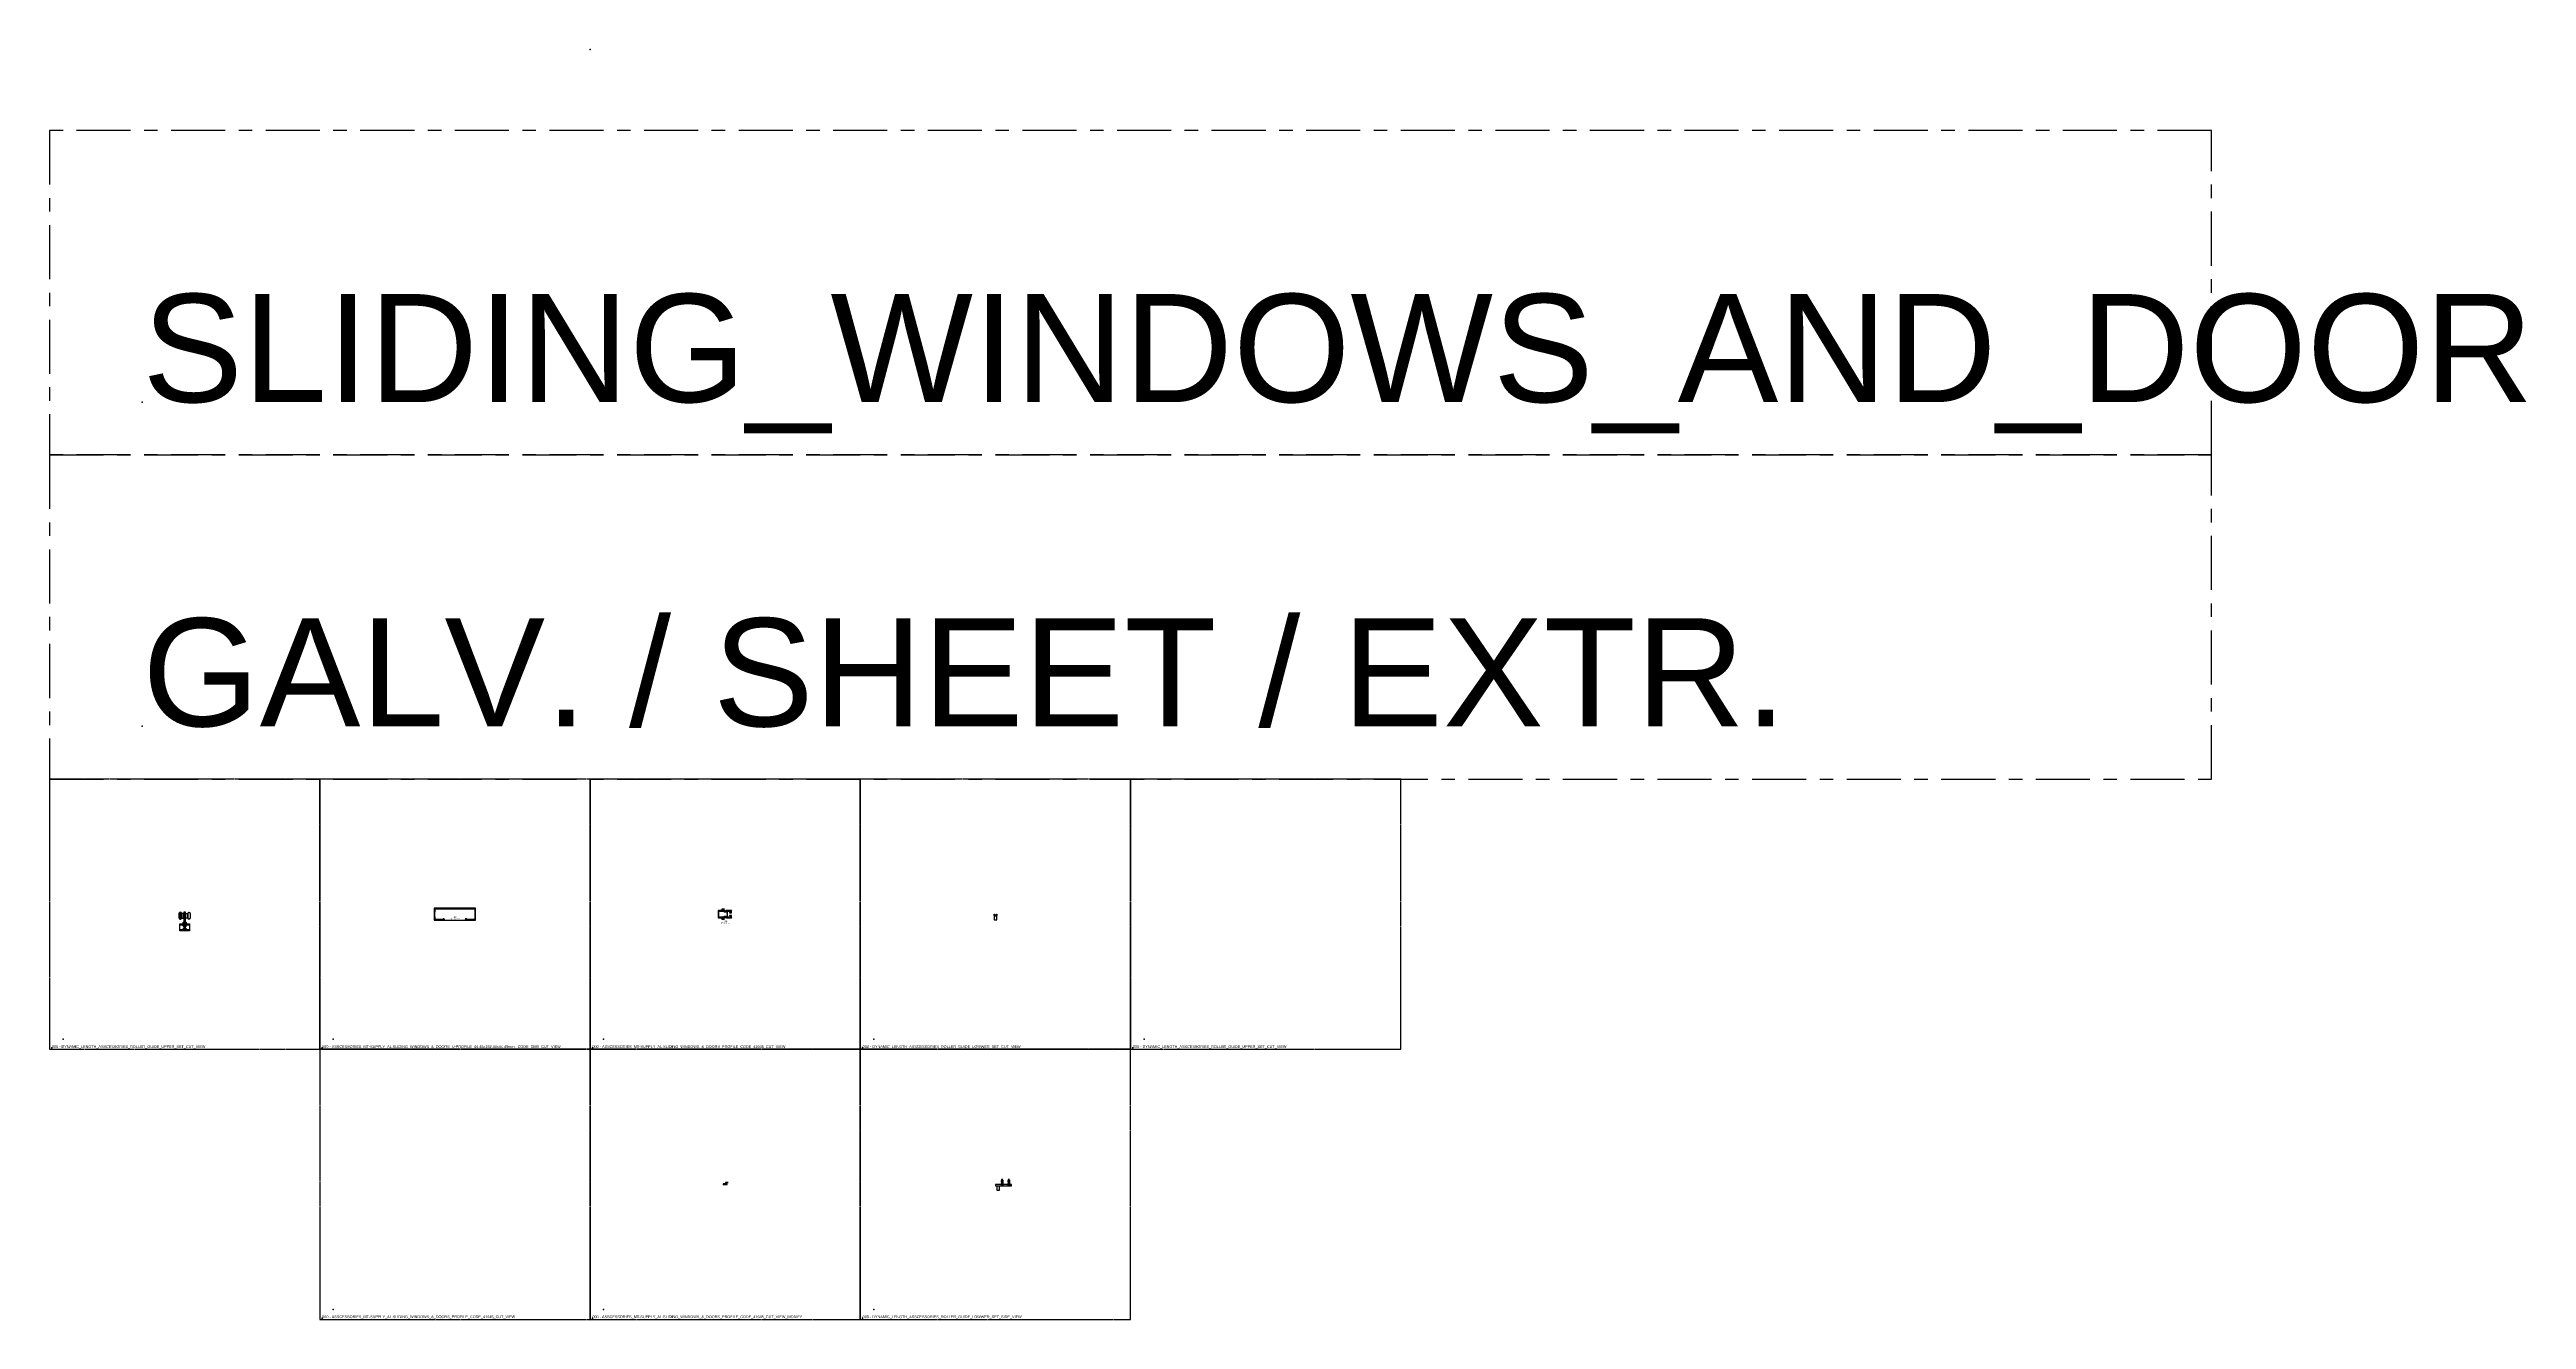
# Model space of a CAD drawing. Header units: millimetres. Extents: x -244126 to 368105, y -173968 to 259060.
# Drawn here: x 28461 to 37626, y 46995 to 51695 of the extents above; entities that cross this region are included whole.
import ezdxf

# ---------------------------------------------------------------- set-up
doc = ezdxf.new("R2010")
doc.units = ezdxf.units.MM
doc.header["$MEASUREMENT"] = 0
doc.linetypes.add('005_GG_TA_LINE', pattern=[13.75, 5, -1.25, 1.25, -1.25, 5])
doc.linetypes.add('HIDDEN', pattern=[9.525, 6.35, -3.175])
for name, color, linetype in [('000 - H A T C H', 8, 'Continuous'), ('000 - H I D D E N', 7, 'Continuous'), ('000 - L I N E 0.1', 1, 'Continuous'), ('000 - WIPEOUT', 250, 'Continuous'), ('001 - ASCESSORIES', 1, 'Continuous'), ('A04_TUBE SERIES', 7, 'Continuous'), ('T', 2, 'Continuous')]:
    doc.layers.add(name, color=color, linetype=linetype)
doc.layers.add('TEXT', color=12, linetype='Continuous', lineweight=30)
doc.styles.add('Cetury Gothic', font='GOTHIC.TTF')
doc.styles.get("Standard").update_dxf_attribs({"font": 'arial.ttf'})
doc.styles.add('style13', font='GIL_____.TTF', dxfattribs={"width": 0.7, "height": 2})

# ---------------------------------------------------------------- blocks, each defined once
blk = doc.blocks.new('*U1759')
at = {"color": 0, "linetype": '005_GG_TA_LINE'}
blk.add_lwpolyline([(0, 0), (1000, 0), (1000, 1000), (0, 1000)], close=True, dxfattribs=at)
for p in [(8.6, 4.9), (50, 37.5)]:
    blk.add_point(p, dxfattribs=at)
blk.add_attdef('NAMEBLK', (8.6, 4.9), '', height=10, dxfattribs=at)
blk = doc.blocks.new('000 - ASSCESSORIES_MT-SUPPLY_AL.SLIDING_WINDOWS_&_DOORS_U-PROFILE_44.45x152.40x44.45mm._CODE_3890_CUT_VIEW')
at = {"layer": '000 - H A T C H', "linetype": 'ByBlock'}
h = blk.add_hatch(dxfattribs=at)
h.set_pattern_fill('ANSI32', color=256, scale=5, style=0)
h.set_pattern_definition([(45, (-53349.1975, -21290.9474), (-1.325825215, 1.325825215), []), (45, (-53348.3136, -21290.9474), (-1.325825215, 1.325825215), [])])
h.paths.add_polyline_path([(12.2, 19.725), (12.7, 20.225), (50.8, 20.225), (51.3, 19.725), (72.7, 19.725, -0.41421356), (73.7, 18.725), (73.7, 10.025), (74.2, 9.525), (74.2, -9.525), (73.7, -10.025), (73.7, -19.225, -0.41421356), (73.2, -19.725), (64, -19.725), (63.5, -20.225), (44.1, -20.225, -0.41421356), (43.6, -19.725), (43.6, -18.225, 0.41421356), (43.1, -17.725), (41.3, -17.725), (40.8, -18.225), (40.3, -17.725), (39.4, -17.725, 1), (39.4, -19.725), (41.3, -19.725, -0.41421356), (41.6, -20.025), (41.6, -21.925, 0.41421356), (41.9, -22.225), (75.9, -22.225, 0.41421356), (76.2, -21.925), (76.2, 21.925, 0.41421356), (75.9, 22.225), (0, 22.225), (-75.9, 22.225, 0.41421356), (-76.2, 21.925), (-76.2, -21.925, 0.41421356), (-75.9, -22.225), (-41.9, -22.225, 0.41421356), (-41.6, -21.925), (-41.6, -20.025, -0.41421356), (-41.3, -19.725), (-39.4, -19.725, 1), (-39.4, -17.725), (-40.3, -17.725), (-40.8, -18.225), (-41.3, -17.725), (-43.1, -17.725, 0.41421356), (-43.6, -18.225), (-43.6, -19.725, -0.41421356), (-44.1, -20.225), (-63.5, -20.225), (-64, -19.725), (-73.2, -19.725, -0.41421356), (-73.7, -19.225), (-73.7, -10.025), (-74.2, -9.525), (-74.2, 9.525), (-73.7, 10.025), (-73.7, 18.725, -0.41421356), (-72.7, 19.725), (-51.3, 19.725), (-50.8, 20.225), (-12.7, 20.225), (-12.2, 19.725), (0, 19.725)])
at = {"color": 250}
blk.add_lwpolyline([(-76.2, -22.225), (76.2, -22.225), (76.2, 22.225), (-76.2, 22.225)], close=True, dxfattribs=at)
at = {"layer": '001 - ASCESSORIES', "color": 0, "linetype": 'ByBlock'}
blk.add_lwpolyline([(41.8, -17.725), (41.3, -17.725), (40.8, -18.225), (40.3, -17.725), (39.4, -17.725, 1), (39.4, -19.725), (41.3, -19.725, -0.41421356), (41.6, -20.025), (41.6, -21.925, 0.41421356), (41.9, -22.225), (75.9, -22.225, 0.41421356), (76.2, -21.925), (76.2, 21.925, 0.41421356), (75.9, 22.225), (0, 22.225), (-75.9, 22.225, 0.41421356), (-76.2, 21.925), (-76.2, -21.925, 0.41421356), (-75.9, -22.225), (-41.9, -22.225, 0.41421356), (-41.6, -21.925), (-41.6, -20.025, -0.41421356), (-41.3, -19.725), (-39.4, -19.725, 1), (-39.4, -17.725), (-40.3, -17.725), (-40.8, -18.225), (-41.3, -17.725), (-43.1, -17.725, 0.41421356), (-43.6, -18.225), (-43.6, -19.725, -0.41421356), (-44.1, -20.225), (-63.5, -20.225), (-64, -19.725), (-73.2, -19.725, -0.41421356), (-73.7, -19.225), (-73.7, -10.025), (-74.2, -9.525), (-74.2, 9.525), (-73.7, 10.025), (-73.7, 18.725, -0.41421356), (-72.7, 19.725), (-51.3, 19.725), (-50.8, 20.225), (-12.7, 20.225), (-12.2, 19.725), (0, 19.725), (12.2, 19.725), (12.7, 20.225), (50.8, 20.225), (51.3, 19.725), (72.7, 19.725, -0.41421356), (73.7, 18.725), (73.7, 10.025), (74.2, 9.525), (74.2, -9.525), (73.7, -10.025), (73.7, -19.225, -0.41421356), (73.2, -19.725), (64, -19.725), (63.5, -20.225), (44.1, -20.225, -0.41421356), (43.6, -19.725), (43.6, -18.225, 0.41421356), (43.1, -17.725), (41.3, -17.725)], format="xyb", dxfattribs=at)
at = {"layer": 'T', "style": 'style13', "width": 0.7}
blk.add_text('WT : 1.878 Kg./m.', height=4, dxfattribs=at).set_placement((-15.487, -18.992))
at = {"layer": 'T', "insert": (-4.824, -8.599), "char_height": 4, "width": 23.84124, "attachment_point": 1, "style": 'style13'}
blk.add_mtext('3890', dxfattribs=at)
blk = doc.blocks.new('000 - ASSCESSORIES_MT-SUPPLY_AL.SLIDING_WINDOWS_&_DOORS_PROFILE_CODE_41645_CUT_VIEW')
at = {"layer": '000 - H A T C H'}
h = blk.add_hatch(dxfattribs=at)
h.set_pattern_fill('ANSI32', color=256, scale=3, style=0)
h.set_pattern_definition([(45, (-54273.3902, -22199.1822), (-0.795495129, 0.795495129), []), (45, (-54272.8598, -22199.1822), (-0.795495129, 0.795495129), [])])
edge = h.paths.add_edge_path(flags=16)
edge.add_arc((-4, -9.7), 0.5, 450, 540, ccw=False)
edge.add_line((-4, -9.2), (4, -9.2))
edge.add_arc((4, -9.7), 0.5, 360, 450, ccw=False)
edge.add_line((4.5, -9.7), (4.5, -11))
edge.add_arc((5, -11), 0.5, 540, 630)
edge.add_line((5, -11.5), (6.5, -11.5))
edge.add_arc((6.5, -11), 0.5, 270, 360)
edge.add_line((7, -11), (7, 11))
edge.add_arc((6.5, 11), 0.5, 360, 450)
edge.add_line((6.5, 11.5), (5, 11.5))
edge.add_arc((5, 11), 0.5, 450, 540)
edge.add_line((4.5, 11), (4.5, 9.7))
edge.add_arc((4, 9.7), 0.5, 270, 360, ccw=False)
edge.add_line((4, 9.2), (-4, 9.2))
edge.add_arc((-4, 9.7), 0.5, 180, 270, ccw=False)
edge.add_line((-4.5, 9.7), (-4.5, 11))
edge.add_arc((-5, 11), 0.5, 360, 450)
edge.add_line((-5, 11.5), (-23.4, 11.5))
edge.add_arc((-23.4, 11), 0.5, 450, 540)
edge.add_line((-23.9, 11), (-23.9, -11))
edge.add_arc((-23.4, -11), 0.5, 540, 630)
edge.add_line((-23.4, -11.5), (-5, -11.5))
edge.add_arc((-5, -11), 0.5, 270, 360)
edge.add_line((-4.5, -11), (-4.5, -9.7))
edge = h.paths.add_edge_path()
edge.add_arc((-2.1, -12.5), 0.5, 270, 450, ccw=False)
edge.add_line((-2.1, -13), (-9.4, -13))
edge.add_arc((-9.4, -14.2), 1.2, 450, 540)
edge.add_line((-10.6, -14.2), (-10.6, -17.2))
edge.add_arc((-10.3, -17.2), 0.3, 540, 630)
edge.add_line((-10.3, -17.5), (-9.4, -17.5))
edge.add_arc((-9.4, -17.2), 0.3, 270, 375)
edge.add_line((-9.1, -17.1), (-9.2, -16.9))
edge.add_arc((-8.9, -16.8), 0.3, 75, 195.44741, ccw=False)
edge.add_line((-8.8, -16.5), (-2.8, -18.1))
edge.add_arc((-2.9, -18.4), 0.3, 334.287, 435, ccw=False)
edge.add_arc((-3.3, -18.2), 0.8, 270, 334.287, ccw=False)
edge.add_line((-3.3, -19), (-11.4, -19))
edge.add_arc((-11.4, -18), 1, 180, 270, ccw=False)
edge.add_line((-12.4, -18), (-12.4, -14.2))
edge.add_arc((-13.6, -14.2), 1.2, 360, 450)
edge.add_line((-13.6, -13), (-24.9, -13))
edge.add_arc((-24.9, -12.5), 0.5, 180, 270, ccw=False)
edge.add_line((-25.4, -12.5), (-25.4, 12.5))
edge.add_arc((-24.9, 12.5), 0.5, 90, 180, ccw=False)
edge.add_line((-24.9, 13), (-13.6, 13))
edge.add_arc((-13.6, 14.2), 1.2, 270, 360)
edge.add_line((-12.4, 14.2), (-12.4, 18))
edge.add_arc((-11.4, 18), 1, 450, 540, ccw=False)
edge.add_line((-11.4, 19), (-3.3, 19))
edge.add_arc((-3.3, 18.2), 0.8, 385.713, 450, ccw=False)
edge.add_arc((-2.9, 18.4), 0.3, 285, 385.713, ccw=False)
edge.add_line((-2.8, 18.1), (-8.8, 16.5))
edge.add_arc((-8.9, 16.8), 0.3, 164.55259, 285, ccw=False)
edge.add_line((-9.2, 16.9), (-9.1, 17.1))
edge.add_arc((-9.4, 17.2), 0.3, 345, 450)
edge.add_line((-9.4, 17.5), (-10.3, 17.5))
edge.add_arc((-10.3, 17.2), 0.3, 450, 540)
edge.add_line((-10.6, 17.2), (-10.6, 14.2))
edge.add_arc((-9.4, 14.2), 1.2, 180, 270)
edge.add_line((-9.4, 13), (-2.1, 13))
edge.add_arc((-2.1, 12.5), 0.5, 270, 450, ccw=False)
edge.add_line((-2.1, 12), (-2.7, 12))
edge.add_arc((-2.7, 11.7), 0.3, 450, 540)
edge.add_line((-3, 11.7), (-3, 11))
edge.add_arc((-2.7, 11), 0.3, 540, 630)
edge.add_line((-2.7, 10.7), (2.7, 10.7))
edge.add_arc((2.7, 11), 0.3, 270, 360)
edge.add_line((3, 11), (3, 11.7))
edge.add_arc((2.7, 11.7), 0.3, 360, 450)
edge.add_line((2.7, 12), (2.1, 12))
edge.add_arc((2.1, 12.5), 0.5, 90, 270, ccw=False)
edge.add_line((2.1, 13), (23.7, 13))
edge.add_arc((23.7, 12), 1, 385.37693, 450, ccw=False)
edge.add_arc((24.3, 12.3), 0.3, 270, 385.37693, ccw=False)
edge.add_line((24.3, 12), (23.6, 12))
edge.add_line((23.6, 12), (23.6, 5.2))
edge.add_arc((23.1, 5.2), 0.5, 270, 360, ccw=False)
edge.add_line((23.1, 4.8), (22.1, 4.8))
edge.add_line((22.1, 4.8), (22.1, 5.2))
edge.add_line((22.1, 5.2), (21.6, 4.8))
edge.add_line((21.6, 4.8), (20.6, 4.8))
edge.add_line((20.6, 4.8), (20.6, 5.2))
edge.add_line((20.6, 5.2), (20.1, 4.8))
edge.add_line((20.1, 4.8), (19.1, 4.8))
edge.add_line((19.1, 4.8), (19.1, 5.2))
edge.add_line((19.1, 5.2), (18.6, 4.8))
edge.add_line((18.6, 4.8), (16.6, 4.8))
edge.add_arc((16.6, 5.5), 0.75, 90, 270, ccw=False)
edge.add_line((16.6, 6.2), (21.6, 6.2))
edge.add_arc((21.6, 6.8), 0.5, 270, 360)
edge.add_line((22.1, 6.8), (22.1, 11))
edge.add_arc((21.6, 11), 0.5, 360, 450)
edge.add_line((21.6, 11.5), (9, 11.5))
edge.add_arc((9, 11), 0.5, 450, 540)
edge.add_line((8.5, 11), (8.5, -11))
edge.add_arc((9, -11), 0.5, 540, 630)
edge.add_line((9, -11.5), (21.6, -11.5))
edge.add_arc((21.6, -11), 0.5, 270, 360)
edge.add_line((22.1, -11), (22.1, -6.8))
edge.add_arc((21.6, -6.8), 0.5, 360, 450)
edge.add_line((21.6, -6.2), (16.6, -6.2))
edge.add_arc((16.6, -5.5), 0.75, 90, 270, ccw=False)
edge.add_line((16.6, -4.8), (18.6, -4.8))
edge.add_line((18.6, -4.8), (19.1, -5.2))
edge.add_line((19.1, -5.2), (19.1, -4.8))
edge.add_line((19.1, -4.8), (20.1, -4.8))
edge.add_line((20.1, -4.8), (20.6, -5.2))
edge.add_line((20.6, -5.2), (20.6, -4.8))
edge.add_line((20.6, -4.8), (21.6, -4.8))
edge.add_line((21.6, -4.8), (22.1, -5.2))
edge.add_line((22.1, -5.2), (22.1, -4.8))
edge.add_line((22.1, -4.8), (23.1, -4.8))
edge.add_arc((23.1, -5.2), 0.5, 360, 450, ccw=False)
edge.add_line((23.6, -5.2), (23.6, -12))
edge.add_line((23.6, -12), (24.3, -12))
edge.add_arc((24.3, -12.3), 0.3, 334.62307, 450, ccw=False)
edge.add_arc((23.7, -12), 1, 270, 334.62307, ccw=False)
edge.add_line((23.7, -13), (2.1, -13))
edge.add_arc((2.1, -12.5), 0.5, 90, 270, ccw=False)
edge.add_line((2.1, -12), (2.7, -12))
edge.add_arc((2.7, -11.7), 0.3, 270, 360)
edge.add_line((3, -11.7), (3, -11))
edge.add_arc((2.7, -11), 0.3, 360, 450)
edge.add_line((2.7, -10.7), (-2.7, -10.7))
edge.add_arc((-2.7, -11), 0.3, 450, 540)
edge.add_line((-3, -11), (-3, -11.7))
edge.add_arc((-2.7, -11.7), 0.3, 540, 630)
edge.add_line((-2.7, -12), (-2.1, -12))
at = {"layer": '001 - ASCESSORIES'}
for points in [[(-12.4, -14.2), (-12.4, -18, 0.414214), (-11.4, -19), (-3.3, -19, 0.288101), (-2.6, -18.5, 0.470101), (-2.8, -18.1), (-8.8, -16.5, 0.579956), (-9.2, -16.9), (-9.1, -17.1, -0.493145), (-9.4, -17.5), (-10.3, -17.5, -0.414214), (-10.6, -17.2), (-10.6, -14.2, -0.414214), (-9.4, -13), (-2.1, -13, 1), (-2.1, -12), (-2.7, -12, -0.414214), (-3, -11.7), (-3, -11, -0.414214), (-2.7, -10.7), (2.7, -10.7, -0.414214), (3, -11), (3, -11.7, -0.414214), (2.7, -12), (2.1, -12, 1), (2.1, -13), (23.7, -13, 0.28969), (24.6, -12.4, 0.55076), (24.3, -12), (23.6, -12), (23.6, -5.2, 0.414214), (23.1, -4.8), (22.1, -4.8), (22.1, -5.2), (21.6, -4.8), (20.6, -4.8), (20.6, -5.2), (20.1, -4.8), (19.1, -4.8), (19.1, -5.2), (18.6, -4.8), (16.6, -4.8, 1), (16.6, -6.2), (21.6, -6.2, -0.414214), (22.1, -6.8), (22.1, -11, -0.414214), (21.6, -11.5), (9, -11.5, -0.414214), (8.5, -11), (8.5, 11, -0.414214), (9, 11.5), (21.6, 11.5, -0.414214), (22.1, 11), (22.1, 6.8, -0.414214), (21.6, 6.2), (16.6, 6.2, 1), (16.6, 4.8), (18.6, 4.8), (19.1, 5.2), (19.1, 4.8), (20.1, 4.8), (20.6, 5.2), (20.6, 4.8), (21.6, 4.8), (22.1, 5.2), (22.1, 4.8), (23.1, 4.8, 0.414214), (23.6, 5.2), (23.6, 12), (24.3, 12, 0.55076), (24.6, 12.4, 0.28969), (23.7, 13), (2.1, 13, 1), (2.1, 12), (2.7, 12, -0.414214), (3, 11.7), (3, 11, -0.414214), (2.7, 10.7), (-2.7, 10.7, -0.414214), (-3, 11), (-3, 11.7, -0.414214), (-2.7, 12), (-2.1, 12, 1), (-2.1, 13), (-9.4, 13, -0.414214), (-10.6, 14.2), (-10.6, 17.2, -0.414214), (-10.3, 17.5), (-9.4, 17.5, -0.493145), (-9.1, 17.1), (-9.2, 16.9, 0.579956), (-8.8, 16.5), (-2.8, 18.1, 0.470101), (-2.6, 18.5, 0.288101), (-3.3, 19), (-11.4, 19, 0.414214), (-12.4, 18), (-12.4, 14.2, -0.414214), (-13.6, 13), (-24.9, 13, 0.414214), (-25.4, 12.5), (-25.4, -12.5, 0.414214), (-24.9, -13), (-13.6, -13, -0.414214)], [(-23.9, -11), (-23.9, 11, -0.414214), (-23.4, 11.5), (-5, 11.5, -0.414214), (-4.5, 11), (-4.5, 9.7, 0.414214), (-4, 9.2), (4, 9.2, 0.414214), (4.5, 9.7), (4.5, 11, -0.414214), (5, 11.5), (6.5, 11.5, -0.414214), (7, 11), (7, -11, -0.414214), (6.5, -11.5), (5, -11.5, -0.414214), (4.5, -11), (4.5, -9.7, 0.414214), (4, -9.2), (-4, -9.2, 0.414214), (-4.5, -9.7), (-4.5, -11, -0.414214), (-5, -11.5), (-23.4, -11.5, -0.414214)]]:
    blk.add_lwpolyline(points, format="xyb", close=True, dxfattribs=at)
at = {"layer": 'TEXT', "style": 'style13', "width": 0.7}
blk.add_text('WT : 0.877 Kg./m.', height=4, dxfattribs=at).set_placement((-15.3, -34.6))
at = {"layer": 'TEXT', "insert": (-4.9, -24.1), "char_height": 4, "width": 23.841, "attachment_point": 1, "style": 'style13'}
blk.add_mtext('41645', dxfattribs=at)
blk = doc.blocks.new('000 - ASSCESSORIES_MT-SUPPLY_AL.SLIDING_WINDOWS_&_DOORS_PROFILE_CODE_41645_CUT_VIEW_MODIFY')
at = {"layer": '000 - H A T C H'}
h = blk.add_hatch(dxfattribs=at)
h.set_pattern_fill('ANSI32', color=8, scale=3)
h.set_pattern_definition([(45, (-54594.4816, -22261.1022), (-0.795495129, 0.795495129), []), (45, (-54593.9513, -22261.1022), (-0.795495129, 0.795495129), [])])
edge = h.paths.add_edge_path()
edge.add_line((-7.9, 1.5), (-7.9, 0))
edge.add_line((-7.9, 0), (7.9, 0))
edge.add_line((7.9, 0), (7.9, 1.5))
edge.add_line((7.9, 1.5), (4.1, 1.5))
edge.add_arc((4.1, 2.7), 1.2, 180, 270, ccw=False)
edge.add_line((2.9, 2.7), (2.9, 5.7))
edge.add_arc((3.2, 5.7), 0.3, 90, 180, ccw=False)
edge.add_line((3.2, 6), (4, 6))
edge.add_arc((4, 5.7), 0.3, -15, 90, ccw=False)
edge.add_line((4.3, 5.6), (4.3, 5.4))
edge.add_arc((4.6, 5.3), 0.3, 164.55259, 285)
edge.add_line((4.6, 5), (10.6, 6.6))
edge.add_arc((10.6, 6.9), 0.3, 285, 385.713)
edge.add_arc((10.1, 6.7), 0.8, 25.713, 90)
edge.add_line((10.1, 7.5), (2.1, 7.5))
edge.add_arc((2.1, 6.5), 1, 90, 180)
edge.add_line((1.1, 6.5), (1.1, 2.7))
edge.add_arc((-0.1, 2.7), 1.2, -90, 0, ccw=False)
edge.add_line((-0.1, 1.5), (-7.9, 1.5))
at = {"layer": '001 - ASCESSORIES', "color": 0}
blk.add_lwpolyline([(-7.9, 1.5), (-7.9, 0), (7.9, 0), (7.9, 1.5), (4.1, 1.5, -0.414214), (2.9, 2.7), (2.9, 5.7, -0.414214), (3.2, 6), (4, 6, -0.493145), (4.3, 5.6), (4.3, 5.4, 0.579956), (4.6, 5), (10.6, 6.6, 0.470101), (10.8, 7, 0.288101), (10.1, 7.5), (2.1, 7.5, 0.414214), (1.1, 6.5), (1.1, 2.7, -0.414214), (-0.1, 1.5)], format="xyb", close=True, dxfattribs=at)
blk = doc.blocks.new('000 - DYNAMIC_LENGTH_ASSCESSORIES_ROLLER_GUIDE_LOWWER_SET_CUT_VIEW')
at = {"layer": '000 - H A T C H'}
h = blk.add_hatch(dxfattribs=at)
h.set_pattern_fill('ANSI32', color=8)
h.set_pattern_definition([(45, (-24334.9686, 515.3569), (-0.265165043, 0.265165043), []), (45, (-24334.7918, 515.3569), (-0.265165043, 0.265165043), [])])
edge = h.paths.add_edge_path()
edge.add_line((5, 0), (5, -4))
edge.add_arc((4, -4), 1, -90, 0, ccw=False)
edge.add_line((4, -5), (-4, -5))
edge.add_arc((-4, -4), 1, 180, 270, ccw=False)
edge.add_line((-5, -4), (-5, 0))
edge.add_line((-5, 0), (-4, 0))
edge.add_line((-4, 0), (-4, -3))
edge.add_arc((-3, -3), 1, 180, 270)
edge.add_line((-3, -4), (3, -4))
edge.add_arc((3, -3), 1, 270, 360)
edge.add_line((4, -3), (4, 0))
edge.add_line((4, 0), (5, 0))
at = {"color": 0}
for points in [[(-5, -6), (5, -6), (5, -5), (-5, -5)], [(-5, -21), (5, -21), (5, -6), (-5, -6)]]:
    blk.add_lwpolyline(points, close=True, dxfattribs=at)
at = {"layer": '001 - ASCESSORIES', "color": 0}
blk.add_lwpolyline([(5, 0), (5, -4, -0.414214), (4, -5), (-4, -5, -0.414214), (-5, -4), (-5, 0), (-4, 0), (-4, -3, 0.414214), (-3, -4), (3, -4, 0.414214), (4, -3), (4, 0)], format="xyb", close=True, dxfattribs=at)
blk = doc.blocks.new('000 - DYNAMIC_VIEW_ASSCESSORIES_FLAT_HEAD_SELF_DRILLING_SCREW_No.8x19mm._SIDE_VIEW')
at = {"layer": '001 - ASCESSORIES', "color": 0}
for p, q in [((-0.3, -5.4), (-0.3, 5.4)), ((0, 5.4), (-0.3, 5.4)), ((0, -5.4), (0, 5.4)), ((3.1, 2.9), (0, 5.4)), ((1.7, 0.9), (0, 2.3)), ((1.7, 0.9), (0, 0.9)), ((0, -0.9), (0, 0.9)), ((1.7, 0.9), (1.7, -0.9)), ((4.6, 2.4), (3.1, 2.9)), ((3.1, -2.9), (3.1, 2.9)), ((6.1, -2.9), (4.8, 2.9)), ((6.8, 2.3), (5.4, 2.3)), ((8.4, -2.9), (7.1, 2.9)), ((9.1, 2.3), (7.7, 2.3)), ((10.7, -2.9), (9.4, 2.9)), ((11.4, 2.3), (9.9, 2.3)), ((13, -2.9), (11.7, 2.9)), ((13.7, 2.3), (12.2, 2.3)), ((15.3, -2.9), (14, 2.9)), ((16, 2.3), (14.5, 2.3)), ((17.6, -2.9), (16.3, 2.9)), ((18.3, 2.3), (16.8, 2.3)), ((19.8, -2.7), (18.6, 2.9)), ((19.2, 2.1), (20.8, 1.5)), ((22, -1.9), (21.1, 2.1)), ((21.7, 1.2), (24.9, 0)), ((0, -5.4), (-0.3, -5.4)), ((1.7, -0.9), (0, -2.3)), ((1.7, -0.9), (0, -0.9)), ((0, -5.4), (3.1, -2.9)), ((3.1, -2.9), (5.2, -2.3)), ((5.6, -2.3), (5.2, -2.3)), ((7.9, -2.3), (6.4, -2.3)), ((10.2, -2.3), (8.7, -2.3)), ((12.5, -2.3), (11, -2.3)), ((14.8, -2.3), (13.3, -2.3)), ((17.1, -2.3), (15.6, -2.3)), ((18.8, -2.3), (17.9, -2.3)), ((18.8, -2.3), (19.3, -2.1)), ((20.1, -1.8), (21.4, -1.3)), ((22.2, -1), (24.9, 0))]:
    blk.add_line(p, q, dxfattribs=at)
for points in [[(5.6, -2.3), (4.5, 2.3, 0.222712), (4.8, 2.9, -0.168799), (5.4, 2.3), (6.4, -2.3, -0.16927), (6.1, -2.9, 0.183704)], [(7.9, -2.3), (6.8, 2.3, 0.222712), (7.1, 2.9, -0.168799), (7.7, 2.3), (8.7, -2.3, -0.16927), (8.4, -2.9, 0.183704)], [(10.2, -2.3), (9.1, 2.3, 0.222712), (9.4, 2.9, -0.168799), (9.9, 2.3), (11, -2.3, -0.16927), (10.7, -2.9, 0.183704)], [(12.5, -2.3), (11.4, 2.3, 0.222712), (11.7, 2.9, -0.168799), (12.2, 2.3), (13.3, -2.3, -0.16927), (13, -2.9, 0.183704)], [(14.8, -2.3), (13.7, 2.3, 0.222712), (14, 2.9, -0.168799), (14.5, 2.3), (15.6, -2.3, -0.16927), (15.3, -2.9, 0.183704)], [(17.1, -2.3), (16, 2.3, 0.222712), (16.3, 2.9, -0.168799), (16.8, 2.3), (17.9, -2.3, -0.16927), (17.6, -2.9, 0.183704)], [(19.3, -2.1), (18.3, 2.3, 0.222712), (18.6, 2.9, -0.168799), (19.1, 2.3), (20.1, -2.1, -0.16927), (19.8, -2.7, 0.183704)], [(21.4, -1.3), (20.8, 1.5, 0.222712), (21.1, 2.1, -0.168799), (21.6, 1.5), (22.2, -1.3, -0.16927), (22, -1.9, 0.183704)]]:
    blk.add_lwpolyline(points, format="xyb", close=True, dxfattribs=at)
at = {"layer": 'Defpoints', "color": 250, "insert": (12.9, 0), "char_height": 1.149, "width": 68.574, "attachment_point": 2, "rotation": 90, "style": 'Cetury Gothic'}
blk.add_mtext('\\A1;{\\H2.1x;\\C150;\\S3/4;\\H0.47634x; }', dxfattribs=at)
blk = doc.blocks.new('*U4281')
at = {"layer": '001 - ASCESSORIES', "color": 0}
blk.add_blockref('000 - DYNAMIC_VIEW_ASSCESSORIES_FLAT_HEAD_SELF_DRILLING_SCREW_No.8x19mm._SIDE_VIEW', (0, 0), dxfattribs=at)
blk = doc.blocks.new('000 - DYNAMIC_LENGTH_ASSCESSORIES_ROLLER_GUIDE_LOWWER_SET_SIDE_VIEW')
for points in [[(5, -6), (15, -6), (15, -5), (5, -5)], [(5, -21), (15, -21), (15, -6), (5, -6)]]:
    blk.add_lwpolyline(points, close=True)
blk.add_wipeout([(60, 0), (0, 0), (0, -5), (60, -5)]).dxf.layer = '000 - WIPEOUT'
blk.add_lwpolyline([(60, 0), (0, 0), (0, -5), (60, -5)], close=True)
at = {"layer": 'A04_TUBE SERIES', "color": 8, "rotation": 90}
for p in [(25, -5), (50, -5)]:
    blk.add_blockref('*U4281', p, dxfattribs=at)
blk = doc.blocks.new('NUT HEX SS. M6 - SIDE')
blk.add_wipeout([(0.0491, -0.0223), (0.0547, -0.0223), (0.0547, -0.0112), (0.0491, -0.0112)]).dxf.layer = '000 - WIPEOUT'
at = {"layer": '001 - ASCESSORIES', "color": 8, "linetype": 'Continuous'}
for p, q in [((0.0491, -0.0209), (0.0491, -0.0126)), ((0.0547, -0.0209), (0.0547, -0.0126))]:
    blk.add_line(p, q, dxfattribs=at)
at = {"layer": '001 - ASCESSORIES', "color": 0, "linetype": 'Continuous'}
for p, q in [((0.0543, -0.0112), (0.0495, -0.0112)), ((0.0543, -0.014), (0.0495, -0.014)), ((0.0543, -0.0196), (0.0495, -0.0196)), ((0.0543, -0.0223), (0.0495, -0.0223))]:
    blk.add_line(p, q, dxfattribs=at)
for centre, radius, start, end in [((0.0517, -0.0126), 0.00255, 147.13278, 212.86722), ((0.0587, -0.0168), 0.0096, 163.22135, 196.77865), ((0.0517, -0.0209), 0.00255, 147.13278, 212.86722), ((0.0522, -0.0126), 0.00255, 327.13278, 32.86722), ((0.0451, -0.0168), 0.0096, 343.22135, 16.77865), ((0.0522, -0.0209), 0.00255, 327.13278, 32.86722)]:
    blk.add_arc(centre, radius, start, end, dxfattribs=at)
blk = doc.blocks.new('*U4663')
at = {"layer": '000 - L I N E 0.1', "color": 0}
blk.add_blockref('NUT HEX SS. M6 - SIDE', (-0.0491, 0.0168), dxfattribs=at)
at = {"layer": '000 - H I D D E N', "color": 8, "linetype": 'HIDDEN'}
for p, q in [((0.0028, -0.0075), (0.0028, 0.0075)), ((-0.0015, 0), (0.0085, 0))]:
    blk.add_line(p, q, dxfattribs=at)
blk = doc.blocks.new('000 - DYNAMIC_LENGTH_ASSCESSORIES_ROLLER_GUIDE_UPPER_SET_CUT_VIEW')
at = {"layer": '000 - H A T C H'}
h = blk.add_hatch(dxfattribs=at)
h.set_pattern_fill('ANSI36', color=8, scale=5, angle=45)
h.set_pattern_definition([(90, (32, 0), (-0.625, 1.09375), [1.5625, -0.3125, 0, -0.3125])])
edge = h.paths.add_edge_path()
edge.add_arc((-16, -14.2), 4, 270, 360)
edge.add_line((-12, -14.2), (-12, 2.8))
edge.add_arc((-16, 2.8), 4, 0, 90)
edge.add_arc((-16, 2.8), 4, 90, 180)
edge.add_line((-20, 2.8), (-20, -14.2))
edge.add_arc((-16, -14.2), 4, 180, 270)
h = blk.add_hatch(dxfattribs=at)
h.set_pattern_fill('ANSI36', color=8, scale=5, angle=45)
edge = h.paths.add_edge_path()
edge.add_arc((-16, -14.2), 4, 270, 360)
edge.add_line((-12, -14.2), (-12, 2.8))
edge.add_arc((-16, 2.8), 4, 0, 90)
edge.add_arc((-16, 2.8), 4, 90, 180)
edge.add_line((-20, 2.8), (-20, -14.2))
edge.add_arc((-16, -14.2), 4, 180, 270)
at = {"color": 8}
blk.add_line((-18, -39.2), (18, -39.2), dxfattribs=at)
at = {"color": 1}
for points in [[(-3, -54.2), (3, -54.2), (3, 8), (-3, 8)], [(-18, -36.2), (18, -36.2), (18, -58.2), (-18, -58.2)]]:
    blk.add_lwpolyline(points, close=True, dxfattribs=at)
at = {"color": 2}
blk.add_lwpolyline([(-18, -58.2), (18, -58.2), (18, -61.2), (-18, -61.2)], close=True, dxfattribs=at)
at = {"layer": '001 - ASCESSORIES', "color": 0}
for points in [[(-16, -18.2), (-16, -18.2, 0.414214), (-12, -14.2), (-12, 2.8, 0.414214), (-16, 6.8), (-16, 6.8, 0.414214), (-20, 2.8), (-20, -14.2, 0.414214)], [(20, -14.2, -0.414214), (16, -18.2, -0.414214), (12, -14.2), (12, 2.8, -0.414214), (16, 6.8), (16, 6.8, -0.414214), (20, 2.8)]]:
    blk.add_lwpolyline(points, format="xyb", close=True, dxfattribs=at)
for points in [[(-12, -14.2), (-4, -14.2), (-4, 2.8), (-12, 2.8)], [(12, -14.2), (4, -14.2), (4, 2.8), (12, 2.8)], [(-4, -10.2), (4, -10.2), (4, -1.2), (-4, -1.2)]]:
    blk.add_lwpolyline(points, close=True, dxfattribs=at)
at = {"layer": '001 - ASCESSORIES', "xscale": 1000, "yscale": 1000, "zscale": 1000, "rotation": 270}
blk.add_blockref('*U4663', (0, -39.2), dxfattribs=at)
at = {"layer": '001 - ASCESSORIES', "xscale": -1000, "yscale": 1000, "zscale": 1000, "rotation": 270}
blk.add_blockref('*U4663', (0, -35.2), dxfattribs=at)
at = {"color": 1}
blk.add_lwpolyline([(-7.5, -35.2), (7.5, -35.2), (7.5, -36.2), (-7.5, -36.2)], close=True, dxfattribs=at)
at = {"layer": '001 - ASCESSORIES', "color": 2, "xscale": -1000, "yscale": 1000, "zscale": 1000, "rotation": 270}
blk.add_blockref('*U4663', (0, -58.2), dxfattribs=at)
blk = doc.blocks.new('*U1764')
at = {"color": 0, "linetype": '005_GG_TA_LINE'}
blk.add_lwpolyline([(0, 0), (200, 0), (200, 30), (0, 30)], close=True, dxfattribs=at)
for p in [(50, 37.5), (8.58, 4.88)]:
    blk.add_point(p, dxfattribs=at)
blk.add_attdef('NAMEBLK', (8.58, 4.88), '', height=10, dxfattribs=at)

msp = doc.modelspace()

# ---------------------------------------------------------------- block references
for name, p in [('000 - ASSCESSORIES_MT-SUPPLY_AL.SLIDING_WINDOWS_&_DOORS_U-PROFILE_44.45x152.40x44.45mm._CODE_3890_CUT_VIEW', (29960.6335, 48495.17286)), ('000 - ASSCESSORIES_MT-SUPPLY_AL.SLIDING_WINDOWS_&_DOORS_PROFILE_CODE_41645_CUT_VIEW', (30960.6335, 48495.17286)), ('000 - DYNAMIC_LENGTH_ASSCESSORIES_ROLLER_GUIDE_LOWWER_SET_CUT_VIEW', (31960.6335, 48495.17286)), ('000 - ASSCESSORIES_MT-SUPPLY_AL.SLIDING_WINDOWS_&_DOORS_PROFILE_CODE_41645_CUT_VIEW_MODIFY', (30960.6335, 47495.17286)), ('000 - DYNAMIC_LENGTH_ASSCESSORIES_ROLLER_GUIDE_LOWWER_SET_SIDE_VIEW', (31960.6335, 47495.17286))]:
    msp.add_blockref(name, p)
at = {"layer": '001 - ASCESSORIES', "linetype": '005_GG_TA_LINE', "xscale": 40, "yscale": 40, "zscale": 40}
for p, values in [((28460.6335, 50195.17286), {'NAMEBLK': 'SLIDING_WINDOWS_AND_DOOR'}), ((28460.6335, 48995.17286), {'NAMEBLK': 'GALV. / SHEET / EXTR.'})]:
    msp.add_blockref('*U1764', p, dxfattribs=at).add_auto_attribs(values)
at = {"layer": '001 - ASCESSORIES', "linetype": '005_GG_TA_LINE'}
for p, values in [((28460.6335, 47995.17286), {'NAMEBLK': '000 - DYNAMIC_LENGTH_ASSCESSORIES_ROLLER_GUIDE_UPPER_SET_CUT_VIEW'}), ((29460.6335, 47995.17286), {'NAMEBLK': '000 - ASSCESSORIES_MT-SUPPLY_AL.SLIDING_WINDOWS_&_DOORS_U-PROFILE_44.45x152.40x44.45mm._CODE_3890_CUT_VIEW'}), ((30460.6335, 47995.17286), {'NAMEBLK': '000 - ASSCESSORIES_MT-SUPPLY_AL.SLIDING_WINDOWS_&_DOORS_PROFILE_CODE_41645_CUT_VIEW'}), ((31460.6335, 47995.17286), {'NAMEBLK': '000 - DYNAMIC_LENGTH_ASSCESSORIES_ROLLER_GUIDE_LOWWER_SET_CUT_VIEW'}), ((32460.6335, 47995.17286), {'NAMEBLK': '000 - DYNAMIC_LENGTH_ASSCESSORIES_ROLLER_GUIDE_UPPER_SET_CUT_VIEW'}), ((29460.6335, 46995.17286), {'NAMEBLK': '000 - ASSCESSORIES_MT-SUPPLY_AL.SLIDING_WINDOWS_&_DOORS_PROFILE_CODE_41645_CUT_VIEW'}), ((30460.6335, 46995.17286), {'NAMEBLK': '000 - ASSCESSORIES_MT-SUPPLY_AL.SLIDING_WINDOWS_&_DOORS_PROFILE_CODE_41645_CUT_VIEW_MODIFY'})]:
    msp.add_blockref('*U1759', p, dxfattribs=at).add_auto_attribs(values)

# ---------------------------------------------------------------- next in the draw order: block references
msp.add_blockref('000 - DYNAMIC_LENGTH_ASSCESSORIES_ROLLER_GUIDE_UPPER_SET_CUT_VIEW', (28960.6335, 48495.17286))
msp.add_blockref('*U1759', (31460.6335, 46995.17286), dxfattribs=at).add_auto_attribs({'NAMEBLK': '000 - DYNAMIC_LENGTH_ASSCESSORIES_ROLLER_GUIDE_LOWWER_SET_SIDE_VIEW'})

doc.saveas('drawing.dxf')
